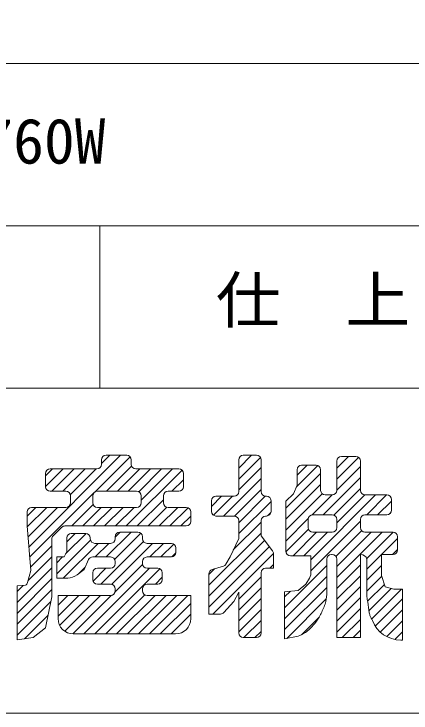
# Model space of a CAD drawing. Units: millimetres, scale not verified. Extents: x -190 to 190, y -305 to 303.
# Drawn here: x -15.9 to 57.5, y -304.8 to -175.7 of the extents above; entities that cross this region are included whole.
import ezdxf
from ezdxf.enums import TextEntityAlignment as Align

# ---------------------------------------------------------------- set-up
doc = ezdxf.new("R2010")
doc.units = ezdxf.units.MM
doc.header["$LTSCALE"] = 0.5
for name, color, linetype, lineweight in [('0-1_図面枠', 5, 'Continuous', 18), ('0-2_形状', 7, 'Continuous', 18), ('0-4_GREEN', 7, 'Continuous', 18)]:
    doc.layers.add(name, color=color, linetype=linetype, lineweight=lineweight)
doc.styles.add('ＭＳ ゴシック', font='')
doc.styles.get('ＭＳ ゴシック').set_extended_font_data('MS Gothic')

msp = doc.modelspace()

# ---------------------------------------------------------------- linework, layer by layer
at = {"layer": '0-1_図面枠'}
msp.add_lwpolyline([(-190.0138, -304.8364), (189.9862, -304.8364), (189.9862, 249.1636), (-190.0138, 249.1636)], close=True, dxfattribs=at)
at = {"layer": '0-2_形状'}
for p, q in [((-190.0138, -184.8364), (189.9862, -184.8364)), ((-190.0138, -214.8364), (189.9862, -214.8364)), ((-0.0138, -214.8364), (-0.0138, -244.8364)), ((-190.0138, -244.8364), (189.9862, -244.8364))]:
    msp.add_line(p, q, dxfattribs=at)
at = {"layer": '0-4_GREEN'}
for p, q in [((-13.1509, -274.187), (3.8197, -257.2164)), ((-0.9613, -264.014), (5.5638, -257.4889)), ((0.283, -258.7366), (1.8031, -257.2164)), ((0.283, -258.0606), (0.283, -258.893)), ((4.9427, -257.2164), (1.1271, -257.2164)), ((5.7869, -258.893), (5.7869, -258.0606)), ((25.6427, -259.5924), (28.0259, -257.2092)), ((25.6427, -261.609), (29.6436, -257.608)), ((25.6427, -258.0533), (25.6427, -263.9273)), ((28.9265, -257.2092), (26.4869, -257.2092)), ((29.7706, -263.9273), (29.7706, -258.0533)), ((43.7598, -259.6245), (45.946, -257.4383)), ((43.7598, -261.6411), (47.7875, -257.6134)), ((43.7598, -258.2825), (43.7598, -263.6982)), ((47.2729, -257.4383), (44.6039, -257.4383)), ((48.117, -263.6982), (48.117, -258.2825)), ((1.2072, -263.8621), (5.8518, -259.2175)), ((25.6427, -263.6255), (29.7706, -259.4976)), ((36.2901, -263.061), (40.2482, -259.103)), ((36.4212, -260.9134), (38.2921, -259.0425)), ((39.9343, -259.0425), (37.2654, -259.0425)), ((43.7598, -263.6577), (48.117, -259.3004)), ((-10.0369, -263.0067), (-6.7674, -259.7372)), ((-10.0369, -260.9901), (-8.784, -259.7372)), ((-10.0369, -260.5813), (-10.0369, -263.0179)), ((-0.5612, -259.7372), (-9.1927, -259.7372)), ((-8.8757, -263.8621), (-4.7508, -259.7372)), ((-6.8591, -263.8621), (-2.7342, -259.7372)), ((-5.4768, -264.4963), (-0.7176, -259.7372)), ((3.2238, -263.8621), (7.3487, -259.7372)), ((4.8736, -270.2786), (15.1696, -259.9826)), ((5.2404, -263.8621), (9.3653, -259.7372)), ((14.5746, -259.7372), (6.6311, -259.7372)), ((7.1635, -263.9555), (11.3818, -259.7372)), ((7.6215, -265.5141), (13.3984, -259.7372)), ((15.4188, -263.0179), (15.4188, -260.5813)), ((34.3572, -267.0105), (40.7785, -260.5892)), ((36.4212, -259.8866), (36.4212, -262.7663)), ((40.7785, -263.6982), (40.7785, -259.8866)), ((13.3067, -263.8621), (15.4188, -261.75)), ((22.8468, -268.438), (29.7706, -261.5142)), ((41.2252, -268.2089), (48.117, -261.317)), ((34.3572, -269.0271), (40.7785, -262.6058)), ((43.1944, -268.2562), (48.117, -263.3336)), ((-12.9956, -276.0483), (-1.1704, -264.2231)), ((-9.1927, -263.8621), (-6.2944, -263.8621)), ((-5.4503, -264.7062), (-5.4503, -265.997)), ((-1.3223, -265.997), (-1.3223, -264.7062)), ((-0.4782, -263.8621), (6.7774, -263.8621)), ((7.6215, -264.7062), (7.6215, -265.997)), ((11.7495, -265.997), (11.7495, -264.7062)), ((12.5936, -263.8621), (14.5746, -263.8621)), ((20.5975, -266.6542), (22.4802, -264.7715)), ((20.9725, -268.2957), (24.4968, -264.7715)), ((24.7986, -264.7715), (21.4416, -264.7715)), ((24.8611, -268.4403), (29.7706, -263.5308)), ((25.6427, -269.6753), (30.5491, -264.7689)), ((30.7611, -264.7715), (30.6148, -264.7715)), ((34.3572, -271.0436), (41.0671, -264.3338)), ((38.9438, -276.5399), (50.9415, -264.5423)), ((39.1984, -268.2191), (42.8752, -264.5423)), ((42.9156, -264.5423), (41.6226, -264.5423)), ((43.7598, -269.7074), (48.9257, -264.5416)), ((53.0061, -264.5423), (48.9612, -264.5423)), ((49.2915, -268.2089), (52.9581, -264.5423)), ((6.8902, -270.2786), (11.7495, -265.4193)), ((20.5975, -265.6156), (20.5975, -267.5939)), ((25.6427, -271.6919), (31.6053, -265.7293)), ((31.6053, -267.5939), (31.6053, -265.6156)), ((34.3572, -265.6881), (34.3572, -274.927)), ((51.3081, -268.2089), (53.8503, -265.6667)), ((53.8503, -267.3647), (53.8503, -265.3865)), ((-13.4768, -268.4632), (-11.8548, -266.8412)), ((-13.4613, -270.4643), (-9.8382, -266.8412)), ((-13.3061, -272.3256), (-7.8216, -266.8412)), ((-6.2944, -266.8412), (-12.6327, -266.8412)), ((-5.2093, -270.2786), (-1.2559, -266.3252)), ((-3.1927, -270.2786), (0.2447, -266.8412)), ((-1.1761, -270.2786), (2.2613, -266.8412)), ((6.7774, -266.8412), (-0.4782, -266.8412)), ((0.8405, -270.2786), (4.2779, -266.8412)), ((2.857, -270.2786), (6.2944, -266.8412)), ((8.9068, -270.2786), (12.3734, -266.8119)), ((10.9234, -270.2786), (14.3608, -266.8412)), ((15.9506, -266.8412), (12.5936, -266.8412)), ((12.9399, -270.2786), (16.3011, -266.9174)), ((-13.4768, -267.6853), (-13.4768, -270.2786)), ((14.9565, -270.2786), (16.7947, -268.4403)), ((16.7947, -269.4344), (16.7947, -267.6853)), ((21.4416, -268.438), (24.7986, -268.438)), ((30.6148, -268.438), (30.7611, -268.438)), ((30.9302, -268.4209), (31.5882, -267.763)), ((39.3293, -268.2089), (42.9156, -268.2089)), ((48.9612, -268.2089), (53.0061, -268.2089)), ((53.452, -268.0815), (53.7229, -267.8106)), ((24.639, -274.7122), (29.7706, -269.5805)), ((25.6427, -269.2822), (25.6427, -272.5629)), ((29.7706, -272.1046), (29.7706, -269.2822)), ((34.3572, -273.0602), (38.4954, -268.9221)), ((38.4852, -270.573), (38.4852, -269.053)), ((38.9438, -278.5565), (48.117, -269.3833)), ((43.7598, -269.053), (43.7598, -270.573)), ((48.117, -270.573), (48.117, -269.053)), ((-7.0735, -270.5256), (-8.6427, -272.0937)), ((15.9506, -270.2786), (-6.4768, -270.2786)), ((34.3687, -275.0654), (38.5461, -270.8879)), ((43.6103, -275.9066), (48.3557, -271.1612)), ((-6.35, -275.4525), (-2.5541, -271.6565)), ((-6.1383, -273.2241), (-4.5677, -271.6535)), ((-6.1383, -272.4977), (-6.1383, -275.0909)), ((-2.6251, -271.6535), (-5.2941, -271.6535)), ((-1.781, -272.6427), (-1.781, -272.4977)), ((1.1612, -276.0076), (5.7444, -271.4244)), ((2.7147, -276.4706), (7.557, -271.6284)), ((2.8056, -272.3466), (3.7278, -271.4244)), ((2.8056, -272.2685), (2.8056, -272.6427)), ((7.0067, -271.4244), (3.6498, -271.4244)), ((7.8509, -272.6427), (7.8509, -272.2685)), ((20.1388, -281.2289), (29.7706, -271.5971)), ((29.7706, -272.1046), (31.8887, -274.856)), ((35.6795, -275.7712), (40.0335, -271.4171)), ((37.696, -275.7712), (42.0501, -271.4171)), ((42.9156, -271.4171), (39.3293, -271.4171)), ((43.7598, -279.7903), (52.133, -271.4171)), ((43.7598, -277.7738), (50.1164, -271.4171)), ((54.1528, -271.4171), (48.9612, -271.4171)), ((49.2839, -276.2828), (54.1496, -271.4171)), ((54.9969, -274.6978), (54.9969, -272.2613)), ((-7.9729, -279.0919), (-1.7501, -272.8691)), ((-6.7677, -279.9033), (-0.3512, -273.4868)), ((1.9615, -273.4868), (-0.9368, -273.4868)), ((-0.8554, -276.0076), (1.6654, -273.4868)), ((0.1528, -281.0491), (8.0341, -273.1678)), ((2.1484, -281.0701), (9.7317, -273.4868)), ((13.1986, -273.4868), (8.695, -273.4868)), ((9.2275, -276.0076), (11.7483, -273.4868)), ((11.2441, -276.0076), (13.6402, -273.6115)), ((20.1388, -283.2455), (30.427, -272.9573)), ((52.0413, -275.542), (54.9969, -272.5863)), ((-12.8404, -277.9097), (-8.8902, -273.9595)), ((14.0428, -275.1634), (14.0428, -274.331)), ((20.1388, -285.2621), (31.3042, -274.0967)), ((54.0578, -275.542), (54.9969, -274.6029)), ((-13.2942, -280.3801), (-8.8902, -275.9761)), ((-7.9729, -277.0753), (-6.9051, -276.0076)), ((-1.3292, -276.0076), (1.9615, -276.0076)), ((8.695, -276.0076), (13.1986, -276.0076)), ((13.2631, -276.0051), (14.0403, -275.2279)), ((20.8758, -286.5417), (32.0638, -275.3537)), ((35.2014, -275.7712), (38.9438, -275.7712)), ((38.9438, -275.7712), (38.9438, -279.285)), ((41.9251, -282.4775), (41.9251, -276.3862)), ((42.7693, -275.542), (42.9156, -275.542)), ((43.7598, -276.3862), (43.7598, -290.8957)), ((48.117, -275.542), (48.1902, -275.542)), ((49.3158, -278.2675), (52.0157, -275.5676)), ((49.3158, -276.3862), (49.3158, -283.3419)), ((52.0157, -279.4377), (52.0157, -275.542)), ((52.0157, -275.542), (54.1528, -275.542)), ((2.7858, -282.4493), (7.8635, -277.3715)), ((2.8056, -276.8517), (2.8056, -277.2259)), ((7.8509, -277.2259), (7.8509, -276.8517)), ((31.3713, -278.0628), (32.0639, -277.3701)), ((34.1279, -285.389), (41.9251, -277.5918)), ((43.7598, -281.8069), (48.117, -277.4496)), ((49.3158, -280.2841), (52.0157, -277.5842)), ((-15.3115, -284.4139), (-8.8902, -277.9927)), ((-3.9122, -279.0644), (-2.7394, -277.8915)), ((-2.9638, -290.2155), (9.1816, -278.07)), ((-1.3223, -278.9142), (-1.3223, -280.2049)), ((-1.2809, -280.4662), (1.1153, -278.07)), ((-0.9473, -290.2155), (11.0898, -278.1784)), ((1.9615, -278.07), (-0.4782, -278.07)), ((10.676, -278.07), (8.695, -278.07)), ((11.5202, -280.2049), (11.5202, -278.9142)), ((20.1388, -279.2124), (21.137, -278.2142)), ((20.7349, -278.3378), (22.8011, -277.7025)), ((29.7706, -290.0516), (29.7706, -278.9069)), ((-15.3115, -286.4305), (-8.8902, -280.0092)), ((-7.9729, -279.9033), (-5.9565, -279.9033)), ((10.2357, -281.0491), (11.5202, -279.7647)), ((20.1388, -286.5417), (20.1388, -279.1447)), ((25.6427, -283.7913), (29.7706, -279.6634)), ((34.1279, -287.4056), (41.9251, -279.6084)), ((43.7598, -283.8235), (48.117, -279.4662)), ((49.3158, -282.3007), (52.0564, -279.56)), ((-15.3115, -282.3973), (-14.1721, -281.2579)), ((-0.4782, -281.0491), (1.9615, -281.0491)), ((8.695, -281.0491), (10.676, -281.0491)), ((43.7598, -285.8401), (48.117, -281.4828)), ((49.4517, -284.1813), (52.5609, -281.0721)), ((-15.3115, -288.4471), (-8.8902, -282.0258)), ((2.8056, -281.8933), (2.8056, -282.2674)), ((7.8509, -282.2674), (7.8509, -281.8933)), ((25.6427, -285.8079), (29.7706, -281.68)), ((25.6427, -282.5314), (25.6427, -290.0516)), ((34.1279, -289.4222), (41.9251, -281.625)), ((34.1279, -283.3725), (35.179, -282.3213)), ((49.6991, -285.9505), (53.8283, -281.8213)), ((50.1868, -287.4794), (55.7077, -281.9585)), ((-7.7436, -286.9289), (-3.9262, -283.1115)), ((-7.7436, -284.9123), (-5.9428, -283.1115)), ((-7.4504, -288.6523), (-1.9096, -283.1115)), ((-6.5108, -289.7293), (0.107, -283.1115)), ((-4.98, -290.2151), (2.1434, -283.0917)), ((1.0693, -290.2155), (8.2815, -283.0033)), ((3.0859, -290.2155), (10.1899, -283.1115)), ((5.1025, -290.2155), (12.2064, -283.1115)), ((7.1191, -290.2155), (14.223, -283.1115)), ((9.1356, -290.2155), (16.2396, -283.1115)), ((25.6427, -287.8245), (29.7706, -283.6966)), ((34.518, -291.0487), (41.8048, -283.7619)), ((43.7598, -287.8567), (48.117, -283.4994)), ((50.8724, -288.8104), (55.9143, -283.7685)), ((-15.3115, -290.4636), (-9.0658, -284.218)), ((11.1522, -290.2155), (16.7947, -284.573)), ((13.1688, -290.2155), (16.7947, -286.5896)), ((20.1388, -286.5417), (22.2857, -286.5417)), ((25.6427, -289.8411), (29.7706, -285.7131)), ((43.7598, -289.8732), (48.117, -285.516)), ((51.8019, -289.8975), (55.9143, -285.7851)), ((-13.968, -291.1368), (-9.5704, -286.7392)), ((26.6046, -290.8957), (29.7706, -287.7297)), ((37.2211, -290.3622), (40.537, -287.0463)), ((44.7538, -290.8957), (48.117, -287.5325)), ((52.9921, -290.7238), (55.9143, -287.8016)), ((-4.9297, -290.2155), (13.9809, -290.2155)), ((28.6212, -290.8957), (29.7706, -289.7463)), ((46.7704, -290.8957), (48.117, -289.5491)), ((54.4858, -291.2467), (55.9143, -289.8182)), ((26.4869, -290.8957), (28.9265, -290.8957)), ((34.1279, -291.1249), (36.6157, -290.639))]:
    msp.add_line(p, q, dxfattribs=at)
for points in [[(34.3572, -265.6881), (35.7332, -264.3131), (36.4212, -262.7663)], [(-13.3898, -280.7304), (-12.7888, -278.5283), (-13.4768, -270.2786)], [(-8.8902, -272.6909), (-8.8902, -283.3407), (-10.0369, -289.0697), (-12.3302, -290.903), (-15.3115, -291.3286)], [(23.2858, -277.3147), (24.0374, -276.0003), (25.6427, -272.5629)], [(-7.9729, -279.9033), (-7.9729, -276.0076), (-6.5969, -276.0076), (-6.1383, -274.9764)], [(32.0639, -275.371), (32.0639, -278.0628), (30.6148, -278.0628)], [(43.7598, -290.8957), (48.117, -290.8957), (48.117, -275.542)], [(-4.2298, -279.3112), (-2.9276, -278.2992), (-2.0956, -276.4978)], [(34.1279, -291.1249), (34.1279, -282.4168), (36.6505, -282.1877), (38.0265, -281.0419), (38.7145, -279.896), (38.9438, -279.285)], [(52.0157, -279.4377), (52.7036, -281.5002), (54.309, -281.9585), (55.9143, -281.9585), (55.9143, -291.3541), (55.5798, -291.3541)], [(-15.3115, -291.3286), (-15.3115, -281.3508), (-13.757, -281.2241)], [(22.9129, -286.2625), (24.7254, -284.2501), (25.6427, -282.5314)], [(1.9615, -283.1115), (-7.7436, -283.1115), (-7.7436, -287.4017)], [(16.7947, -287.4017), (16.7947, -283.1115), (8.695, -283.1115)]]:
    msp.add_lwpolyline(points, dxfattribs=at)
for centre, radius, start, end in [((1.1271, -258.0606), 0.8441, 90, 180), ((4.9427, -258.0606), 0.8441, 0, 90), ((26.4869, -258.0533), 0.8441, 90, 180), ((28.9265, -258.0533), 0.8441, 0, 90), ((44.6039, -258.2825), 0.8441, 90, 180), ((47.2729, -258.2825), 0.8441, 0, 90), ((-0.5612, -258.893), 0.8441, 270, 0), ((6.6311, -258.893), 0.8441, 180, 270), ((37.2654, -259.8866), 0.8441, 90, 180), ((39.9343, -259.8866), 0.8441, 0, 90), ((-9.1927, -260.5813), 0.8441, 90, 180), ((14.5746, -260.5813), 0.8441, 0, 90), ((-9.1927, -263.0179), 0.8441, 180, 270), ((14.5746, -263.0179), 0.8441, 270, 0), ((-6.2944, -264.7062), 0.8441, 0, 90), ((-0.4782, -264.7062), 0.8441, 90, 180), ((6.7774, -264.7062), 0.8441, 0, 90), ((12.5936, -264.7062), 0.8441, 90, 180), ((21.4416, -265.6156), 0.8441, 90, 180), ((24.7986, -263.9273), 0.8441, 270, 0), ((30.6148, -263.9273), 0.8441, 180, 270), ((30.7611, -265.6156), 0.8441, 0, 90), ((41.6226, -263.6982), 0.8441, 180, 270), ((42.9156, -263.6982), 0.8441, 270, 0), ((48.9612, -263.6982), 0.8441, 180, 270), ((53.0061, -265.3865), 0.8441, 0, 90), ((-6.2944, -265.997), 0.8441, 270, 0), ((-0.4782, -265.997), 0.8441, 180, 270), ((6.7774, -265.997), 0.8441, 270, 0), ((12.5936, -265.997), 0.8441, 180, 270), ((-12.6327, -267.6853), 0.8441, 90, 180), ((15.9506, -267.6853), 0.8441, 0, 90), ((21.4416, -267.5939), 0.8441, 180, 270), ((24.7986, -269.2822), 0.8441, 0, 90), ((30.6148, -269.2822), 0.8441, 90, 180), ((30.7611, -267.5939), 0.8441, 270, 0), ((39.3293, -269.053), 0.8441, 90, 180), ((42.9156, -269.053), 0.8441, 0, 90), ((48.9612, -269.053), 0.8441, 90, 180), ((53.0061, -267.3647), 0.8441, 270, 0), ((15.9506, -269.4344), 0.8441, 270, 0), ((-6.4768, -271.1227), 0.8442, 90, 134.9788), ((39.3293, -270.573), 0.8441, 180, 270), ((42.9156, -270.573), 0.8441, 270, 0), ((48.9612, -270.573), 0.8441, 180, 270), ((-8.0461, -272.6909), 0.8441, 134.9788, 180), ((-5.2941, -272.4977), 0.8441, 90, 180), ((-2.6251, -272.4977), 0.8441, 0, 90), ((3.6498, -272.2685), 0.8441, 90, 180), ((7.0067, -272.2685), 0.8441, 0, 90), ((54.1528, -272.2613), 0.8441, 0, 90), ((-0.9368, -272.6427), 0.8441, 180, 270), ((1.9615, -272.6427), 0.8441, 270, 0), ((8.695, -272.6427), 0.8441, 180, 270), ((13.1986, -274.331), 0.8441, 0, 90), ((31.2198, -275.371), 0.8441, 0, 37.58908), ((35.2014, -274.927), 0.8441, 180, 270), ((54.1528, -274.6978), 0.8441, 270, 0), ((-1.3292, -276.8517), 0.8441, 90, 155.20872), ((1.9615, -276.8517), 0.8441, 0, 90), ((8.695, -276.8517), 0.8441, 90, 180), ((13.1986, -275.1634), 0.8441, 270, 0), ((42.7693, -276.3862), 0.8441, 90, 180), ((42.9156, -276.3862), 0.8441, 0, 90), ((48.2267, -276.6658), 1.1244, 14.39982, 91.86038), ((1.9615, -277.2259), 0.8441, 270, 0), ((8.695, -277.2259), 0.8441, 180, 270), ((22.553, -276.8957), 0.8441, 287.09081, 330.23681), ((-0.4782, -278.9142), 0.8441, 90, 180), ((10.676, -278.9142), 0.8441, 0, 90), ((20.9829, -279.1447), 0.8441, 107.09081, 180), ((30.6148, -278.9069), 0.8441, 90, 180), ((-5.9565, -277.0895), 2.8138, 270, 307.85445), ((-0.4782, -280.2049), 0.8441, 180, 270), ((10.676, -280.2049), 0.8441, 270, 0), ((-14.2042, -280.5081), 0.8441, 301.98631, 344.73412), ((1.9615, -281.8933), 0.8441, 0, 90), ((8.695, -281.8933), 0.8441, 90, 180), ((1.9615, -282.2674), 0.8441, 270, 0), ((8.695, -282.2674), 0.8441, 180, 270), ((29.782, -281.9873), 12.153, 349.46625, 357.68846), ((-31.7237, -296.903), 82.1663, 8.79637, 9.49979), ((9.5152, -270.991), 34.9303, 332.46928, 335.95566), ((37.2921, -283.3838), 4.5142, 335.95566, 349.46625), ((11.5261, -290.2104), 38.4017, 7.76743, 8.79637), ((-51.2067, -298.7674), 101.7154, 7.41893, 7.76743), ((22.2857, -285.6975), 0.8441, 270, 317.99171), ((135.6218, -274.4398), 86.6903, 187.41893, 187.79643), ((52.3973, -285.8349), 2.6894, 187.79643, 201.01969), ((-4.9297, -287.4017), 2.8138, 180, 270), ((13.9809, -287.4017), 2.8138, 270, 0), ((34.7389, -283.9893), 6.5647, 318.34536, 323.81916), ((35.4504, -284.5097), 5.6833, 323.81916, 332.46928), ((57.0463, -284.0484), 7.6698, 201.01969, 208.83855), ((55.5798, -285.7264), 5.6277, 201.05173, 270), ((17.9983, -269.0978), 28.9702, 315.74045, 318.34536), ((26.4869, -290.0516), 0.8441, 180, 270), ((28.9265, -290.0516), 0.8441, 270, 0), ((33.0571, -282.055), 9.2923, 292.51707, 301.83006), ((35.7553, -286.4016), 4.1764, 301.83006, 315.74045)]:
    msp.add_arc(centre, radius, start, end, dxfattribs=at)

# ---------------------------------------------------------------- texts
at = {"layer": '0-4_GREEN', "style": 'ＭＳ ゴシック'}
msp.add_text('脱気筒\u3000DT-760W', height=8.363, dxfattribs=at).set_placement((-84.4243, -205.8387), align=Align.BOTTOM_LEFT)
at = {"layer": '0-4_GREEN', "style": 'ＭＳ ゴシック', "width": 1.05}
msp.add_text('仕\u3000上', height=8.363, dxfattribs=at).set_placement((21.4096, -235.2344), align=Align.BOTTOM_LEFT)

doc.saveas('drawing.dxf')
